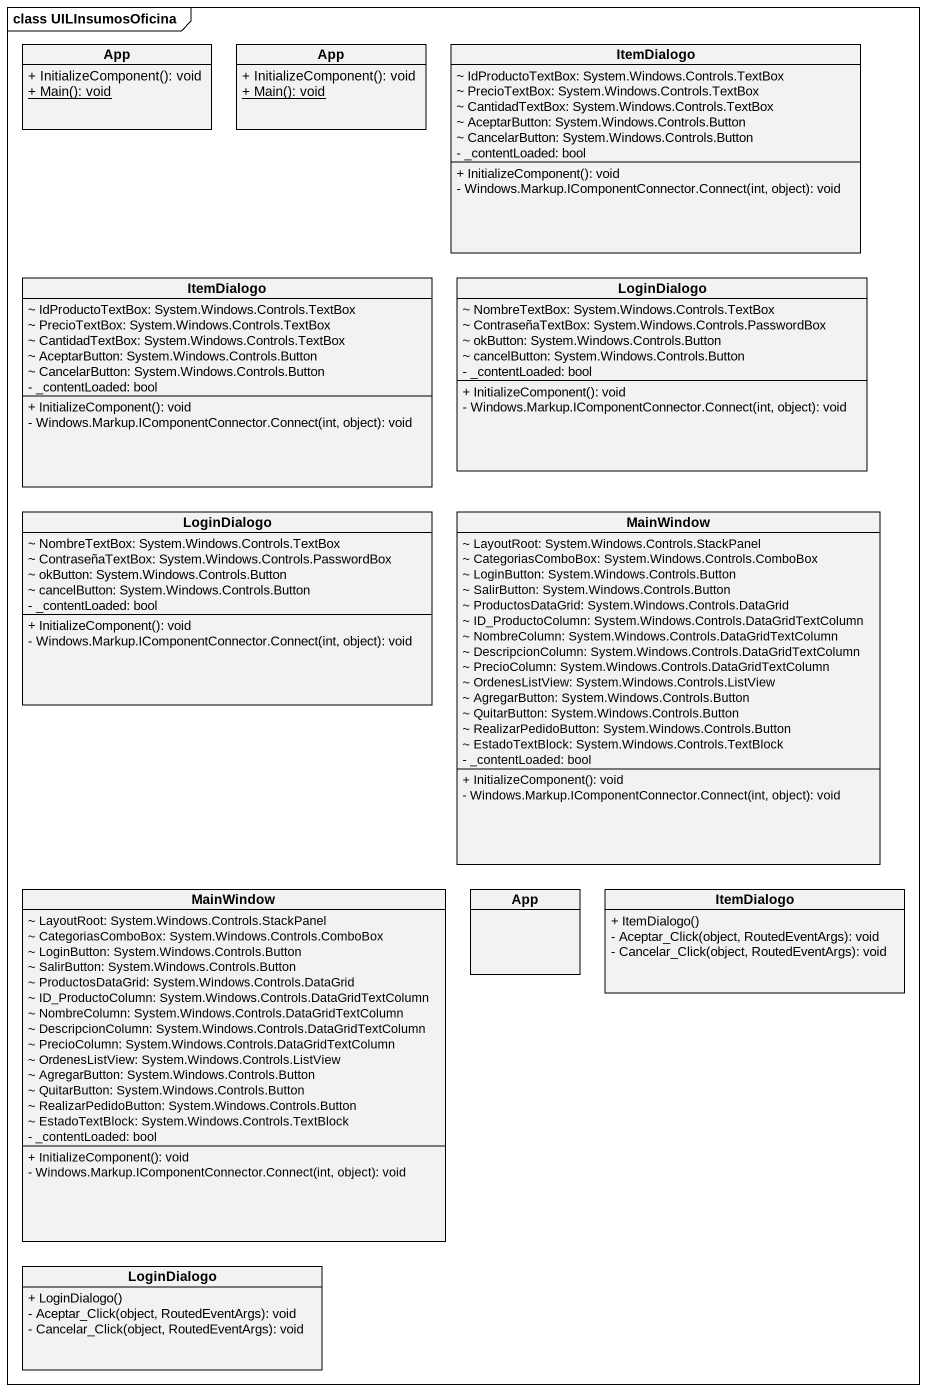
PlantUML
@startuml
mainframe class UILInsumosOficina
hide circle
hide empty members
skinparam classAttributeIconSize 0
class App {
  + InitializeComponent(): void
  {static} + Main(): void
}
class "App" as App_2 {
  + InitializeComponent(): void
  {static} + Main(): void
}
class ItemDialogo {
  ~ IdProductoTextBox: System.Windows.Controls.TextBox
  ~ PrecioTextBox: System.Windows.Controls.TextBox
  ~ CantidadTextBox: System.Windows.Controls.TextBox
  ~ AceptarButton: System.Windows.Controls.Button
  ~ CancelarButton: System.Windows.Controls.Button
  - _contentLoaded: bool
  + InitializeComponent(): void
  - Windows.Markup.IComponentConnector.Connect(int, object): void
}
class "ItemDialogo" as ItemDialogo_2 {
  ~ IdProductoTextBox: System.Windows.Controls.TextBox
  ~ PrecioTextBox: System.Windows.Controls.TextBox
  ~ CantidadTextBox: System.Windows.Controls.TextBox
  ~ AceptarButton: System.Windows.Controls.Button
  ~ CancelarButton: System.Windows.Controls.Button
  - _contentLoaded: bool
  + InitializeComponent(): void
  - Windows.Markup.IComponentConnector.Connect(int, object): void
}
class LoginDialogo {
  ~ NombreTextBox: System.Windows.Controls.TextBox
  ~ ContraseñaTextBox: System.Windows.Controls.PasswordBox
  ~ okButton: System.Windows.Controls.Button
  ~ cancelButton: System.Windows.Controls.Button
  - _contentLoaded: bool
  + InitializeComponent(): void
  - Windows.Markup.IComponentConnector.Connect(int, object): void
}
class "LoginDialogo" as LoginDialogo_2 {
  ~ NombreTextBox: System.Windows.Controls.TextBox
  ~ ContraseñaTextBox: System.Windows.Controls.PasswordBox
  ~ okButton: System.Windows.Controls.Button
  ~ cancelButton: System.Windows.Controls.Button
  - _contentLoaded: bool
  + InitializeComponent(): void
  - Windows.Markup.IComponentConnector.Connect(int, object): void
}
class MainWindow {
  ~ LayoutRoot: System.Windows.Controls.StackPanel
  ~ CategoriasComboBox: System.Windows.Controls.ComboBox
  ~ LoginButton: System.Windows.Controls.Button
  ~ SalirButton: System.Windows.Controls.Button
  ~ ProductosDataGrid: System.Windows.Controls.DataGrid
  ~ ID_ProductoColumn: System.Windows.Controls.DataGridTextColumn
  ~ NombreColumn: System.Windows.Controls.DataGridTextColumn
  ~ DescripcionColumn: System.Windows.Controls.DataGridTextColumn
  ~ PrecioColumn: System.Windows.Controls.DataGridTextColumn
  ~ OrdenesListView: System.Windows.Controls.ListView
  ~ AgregarButton: System.Windows.Controls.Button
  ~ QuitarButton: System.Windows.Controls.Button
  ~ RealizarPedidoButton: System.Windows.Controls.Button
  ~ EstadoTextBlock: System.Windows.Controls.TextBlock
  - _contentLoaded: bool
  + InitializeComponent(): void
  - Windows.Markup.IComponentConnector.Connect(int, object): void
}
class "MainWindow" as MainWindow_2 {
  ~ LayoutRoot: System.Windows.Controls.StackPanel
  ~ CategoriasComboBox: System.Windows.Controls.ComboBox
  ~ LoginButton: System.Windows.Controls.Button
  ~ SalirButton: System.Windows.Controls.Button
  ~ ProductosDataGrid: System.Windows.Controls.DataGrid
  ~ ID_ProductoColumn: System.Windows.Controls.DataGridTextColumn
  ~ NombreColumn: System.Windows.Controls.DataGridTextColumn
  ~ DescripcionColumn: System.Windows.Controls.DataGridTextColumn
  ~ PrecioColumn: System.Windows.Controls.DataGridTextColumn
  ~ OrdenesListView: System.Windows.Controls.ListView
  ~ AgregarButton: System.Windows.Controls.Button
  ~ QuitarButton: System.Windows.Controls.Button
  ~ RealizarPedidoButton: System.Windows.Controls.Button
  ~ EstadoTextBlock: System.Windows.Controls.TextBlock
  - _contentLoaded: bool
  + InitializeComponent(): void
  - Windows.Markup.IComponentConnector.Connect(int, object): void
}
class "App" as App_3
class "ItemDialogo" as ItemDialogo_3 {
  + ItemDialogo()
  - Aceptar_Click(object, RoutedEventArgs): void
  - Cancelar_Click(object, RoutedEventArgs): void
}
class "LoginDialogo" as LoginDialogo_3 {
  + LoginDialogo()
  - Aceptar_Click(object, RoutedEventArgs): void
  - Cancelar_Click(object, RoutedEventArgs): void
}
@enduml
